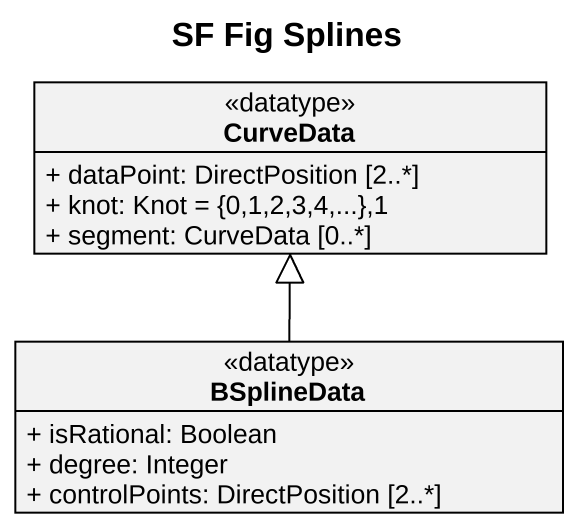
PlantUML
@startuml
title SF Fig Splines
hide circle
hide empty members
skinparam classAttributeIconSize 0
class CurveData <<datatype>> {
  + dataPoint: DirectPosition [2..*]
  + knot: Knot = {0,1,2,3,4,...},1
  + segment: CurveData [0..*]
}
class BSplineData <<datatype>> {
  + isRational: Boolean
  + degree: Integer
  + controlPoints: DirectPosition [2..*]
}
BSplineData -up-|> CurveData
@enduml
